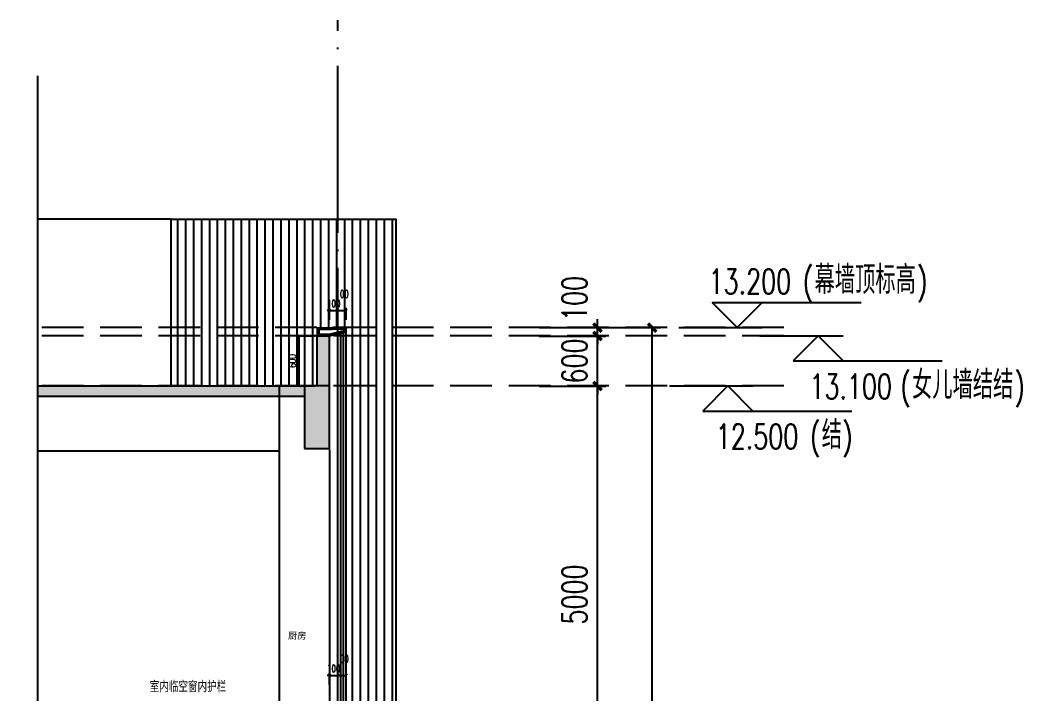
# Model space of a CAD drawing. Extents: x -1899985 to -450366, y 556196 to 2151267.
# Drawn here: x -1544216 to -1532200, y 577064 to 585146 of the extents above; entities that cross this region are included whole.
import ezdxf

# ---------------------------------------------------------------- set-up
doc = ezdxf.new("R2010")
doc.units = 0
doc.header["$LTSCALE"] = 1000
doc.header["$MEASUREMENT"] = 0
doc.linetypes.add('__DASH', pattern=[0.35, 0.25, -0.1])
doc.linetypes.add('DOTE', pattern=[2.42, 2, -0.2, 0.02, -0.2])
doc.layers.get('Defpoints').update_dxf_attribs({"color": 210})
for name, color, linetype in [('20立剖面图及门窗表$0$A-WINDOW', 140, 'Continuous'), ('A-AXIS-D', 1, 'Continuous'), ('A-AXIS-DOTE', 14, 'DOTE'), ('A-AXIS-DP', 126, 'Continuous'), ('A-HATCH-2', 251, 'Continuous'), ('A-LIN-V', 9, 'Continuous'), ('AS-COLN', 6, 'Continuous'), ('AXIS_TEXT', 7, 'Continuous'), ('COLUMN', 9, 'Continuous'), ('DIM_ELEV', 3, 'Continuous'), ('DIM_SYMB', 3, 'Continuous'), ('PUB_HATCH', 8, 'Continuous'), ('PUB_TEXT', 7, 'Continuous')]:
    doc.layers.add(name, color=color, linetype=linetype)
doc.styles.add('_TCH_DIM', font='SIMPLEX', dxfattribs={"bigfont": 'GBCBIG'})
doc.styles.add('_TCH_DIM_T3', font='SIMPLEX', dxfattribs={"width": 0.705882, "bigfont": 'GBCBIG'})
doc.styles.add('图框', font='')
doc.styles.get('图框').set_extended_font_data('SimSun')
doc.dimstyles.new('_TCH_ARCH&&100', dxfattribs={"dimtxt": 297.5, "dimasz": 100, "dimexe": 100, "dimexo": 100, "dimgap": 126.25, "dimtad": 1, "dimdec": 0, "dimzin": 0, "dimdsep": 46, "dimtxsty": '_TCH_DIM_T3', "dimblk": 'ARCHTICK', "dimcen": 0.09, "dimclrt": 7, "dimazin": 2, "dimtfac": 1, "dimtdec": 0, "dimtix": 1, "dimtmove": 2, "dimatfit": 3, "dimfxl": 0, "dimtolj": 1, "dimtzin": 0, "dimarcsym": 0})
doc.dimstyles.new('_TCH_ARCH&&30', dxfattribs={"dimtxt": 89.25, "dimasz": 30, "dimexe": 30, "dimexo": 30, "dimgap": 37.875, "dimtad": 1, "dimdec": 0, "dimzin": 0, "dimdsep": 46, "dimtxsty": '_TCH_DIM_T3', "dimblk": 'ARCHTICK', "dimcen": 0.09, "dimclrt": 7, "dimazin": 2, "dimtfac": 1, "dimtdec": 0, "dimtix": 1, "dimtmove": 2, "dimatfit": 3, "dimfxl": 0, "dimtolj": 1, "dimtzin": 0, "dimarcsym": 0})

# ---------------------------------------------------------------- blocks, each defined once
blk = doc.blocks.new('_ArchTick')
at = {"color": 0, "linetype": 'ByBlock', "const_width": 0.4}
blk.add_lwpolyline([(-0.5, -0.5), (0.5, 0.5)], dxfattribs=at)
blk = doc.blocks.new('*D310')
at = {"layer": 'A-AXIS-DP', "color": 0, "lineweight": -2}
for p, q in [((-1540504, 577287), (-1540534, 577287)), ((-1540504, 577173), (-1540504, 577317)), ((-1540504, 577287), (-1540404, 577287)), ((-1540404, 577173), (-1540404, 577317)), ((-1540404, 577287), (-1540374, 577287))]:
    blk.add_line(p, q, dxfattribs=at)
at = {"layer": 'Defpoints', "color": 0}
for p in [(-1540404, 577287), (-1540504, 577143), (-1540404, 577143)]:
    blk.add_point(p, dxfattribs=at)
at = {"layer": 'A-AXIS-DP', "color": 0, "lineweight": -2, "xscale": 30, "yscale": 30, "zscale": 30}
blk.add_blockref('_ArchTick', (-1540504, 577287), dxfattribs=at)
at = {"layer": 'A-AXIS-DP', "color": 0, "lineweight": -2, "xscale": 30, "yscale": 30, "zscale": 30, "rotation": 180}
blk.add_blockref('_ArchTick', (-1540404, 577287), dxfattribs=at)
at = {"layer": 'A-AXIS-DP', "color": 7, "insert": (-1540454, 577369), "char_height": 89.2, "attachment_point": 5, "style": '_TCH_DIM_T3'}
blk.add_mtext('\\A1;100', dxfattribs=at)
blk = doc.blocks.new('*D311')
at = {"layer": 'A-AXIS-DP', "color": 0, "lineweight": -2}
for p, q in [((-1540404, 577173), (-1540404, 577317)), ((-1540404, 577287), (-1540304, 577287)), ((-1540304, 577173), (-1540304, 577317))]:
    blk.add_line(p, q, dxfattribs=at)
at = {"layer": 'Defpoints', "color": 0}
for p in [(-1540304, 577287), (-1540404, 577143), (-1540304, 577143)]:
    blk.add_point(p, dxfattribs=at)
at = {"layer": 'A-AXIS-DP', "color": 0, "lineweight": -2, "xscale": 30, "yscale": 30, "zscale": 30, "rotation": 180}
blk.add_blockref('_ArchTick', (-1540404, 577287), dxfattribs=at)
at = {"layer": 'A-AXIS-DP', "color": 0, "lineweight": -2, "xscale": 30, "yscale": 30, "zscale": 30}
blk.add_blockref('_ArchTick', (-1540304, 577287), dxfattribs=at)
at = {"layer": 'A-AXIS-DP', "color": 7, "insert": (-1540354, 577485), "char_height": 89.2, "attachment_point": 5, "style": '_TCH_DIM_T3'}
blk.add_mtext('\\A1;100', dxfattribs=at)
blk = doc.blocks.new('*D319')
at = {"layer": 'A-AXIS-DP', "color": 0, "lineweight": -2}
for p, q in [((-1540680, 581357), (-1540899, 581357)), ((-1540869, 580757), (-1540869, 581357)), ((-1540680, 580757), (-1540899, 580757))]:
    blk.add_line(p, q, dxfattribs=at)
at = {"layer": 'Defpoints', "color": 0}
for p in [(-1540869, 581357), (-1540650, 581357), (-1540650, 580757)]:
    blk.add_point(p, dxfattribs=at)
at = {"layer": 'A-AXIS-DP', "color": 0, "lineweight": -2, "xscale": 30, "yscale": 30, "zscale": 30}
for p, rotation in [((-1540869, 581357), 90), ((-1540869, 580757), 270)]:
    blk.add_blockref('_ArchTick', p, dxfattribs=dict(at, rotation=rotation))
at = {"layer": 'A-AXIS-DP', "color": 7, "insert": (-1540951, 581057), "char_height": 89.2, "attachment_point": 5, "rotation": 90, "style": '_TCH_DIM_T3'}
blk.add_mtext('\\A1;600', dxfattribs=at)
blk = doc.blocks.new('*D323')
at = {"layer": 'A-AXIS-DP', "color": 0, "lineweight": -2}
for p, q in [((-1540504, 581663), (-1540534, 581663)), ((-1540504, 581549), (-1540504, 581693)), ((-1540504, 581663), (-1540404, 581663)), ((-1540404, 581549), (-1540404, 581693)), ((-1540404, 581663), (-1540374, 581663))]:
    blk.add_line(p, q, dxfattribs=at)
at = {"layer": 'Defpoints', "color": 0}
for p in [(-1540404, 581663), (-1540504, 581519), (-1540404, 581519)]:
    blk.add_point(p, dxfattribs=at)
at = {"layer": 'A-AXIS-DP', "color": 0, "lineweight": -2, "xscale": 30, "yscale": 30, "zscale": 30}
blk.add_blockref('_ArchTick', (-1540504, 581663), dxfattribs=at)
at = {"layer": 'A-AXIS-DP', "color": 0, "lineweight": -2, "xscale": 30, "yscale": 30, "zscale": 30, "rotation": 180}
blk.add_blockref('_ArchTick', (-1540404, 581663), dxfattribs=at)
at = {"layer": 'A-AXIS-DP', "color": 7, "insert": (-1540454, 581746), "char_height": 89.2, "attachment_point": 5, "style": '_TCH_DIM_T3'}
blk.add_mtext('\\A1;100', dxfattribs=at)
blk = doc.blocks.new('*D324')
at = {"layer": 'A-AXIS-DP', "color": 0, "lineweight": -2}
for p, q in [((-1540404, 581549), (-1540404, 581693)), ((-1540404, 581663), (-1540304, 581663)), ((-1540304, 581549), (-1540304, 581693))]:
    blk.add_line(p, q, dxfattribs=at)
at = {"layer": 'Defpoints', "color": 0}
for p in [(-1540304, 581663), (-1540404, 581519), (-1540304, 581519)]:
    blk.add_point(p, dxfattribs=at)
at = {"layer": 'A-AXIS-DP', "color": 0, "lineweight": -2, "xscale": 30, "yscale": 30, "zscale": 30, "rotation": 180}
blk.add_blockref('_ArchTick', (-1540404, 581663), dxfattribs=at)
at = {"layer": 'A-AXIS-DP', "color": 0, "lineweight": -2, "xscale": 30, "yscale": 30, "zscale": 30}
blk.add_blockref('_ArchTick', (-1540304, 581663), dxfattribs=at)
at = {"layer": 'A-AXIS-DP', "color": 7, "insert": (-1540354, 581861), "char_height": 89.2, "attachment_point": 5, "style": '_TCH_DIM_T3'}
blk.add_mtext('\\A1;100', dxfattribs=at)
blk = doc.blocks.new('*D325')
at = {"layer": 'A-AXIS-D', "color": 0, "lineweight": -2}
for p, q in [((-1537501, 581457), (-1536536, 581457)), ((-1536636, 567957), (-1536636, 581457)), ((-1537501, 567957), (-1536536, 567957))]:
    blk.add_line(p, q, dxfattribs=at)
at = {"layer": 'Defpoints', "color": 0}
for p in [(-1537601, 581457), (-1536636, 581457), (-1537601, 567957)]:
    blk.add_point(p, dxfattribs=at)
at = {"layer": 'A-AXIS-D', "color": 0, "lineweight": -2, "xscale": 100, "yscale": 100, "zscale": 100}
for p, rotation in [((-1536636, 581457), 90), ((-1536636, 567957), 270)]:
    blk.add_blockref('_ArchTick', p, dxfattribs=dict(at, rotation=rotation))
at = {"layer": 'A-AXIS-D', "color": 7, "insert": (-1536911, 574707), "char_height": 297.5, "attachment_point": 5, "rotation": 90, "style": '_TCH_DIM_T3'}
blk.add_mtext('\\A1;13500', dxfattribs=at)
blk = doc.blocks.new('*D329')
at = {"layer": 'A-AXIS-D', "color": 0, "lineweight": -2}
for p, q in [((-1537991, 580757), (-1537191, 580757)), ((-1537291, 575757), (-1537291, 580757)), ((-1537991, 575757), (-1537191, 575757))]:
    blk.add_line(p, q, dxfattribs=at)
at = {"layer": 'Defpoints', "color": 0}
for p in [(-1538091, 580757), (-1537291, 580757), (-1538091, 575757)]:
    blk.add_point(p, dxfattribs=at)
at = {"layer": 'A-AXIS-D', "color": 0, "lineweight": -2, "xscale": 100, "yscale": 100, "zscale": 100}
for p, rotation in [((-1537291, 580757), 90), ((-1537291, 575757), 270)]:
    blk.add_blockref('_ArchTick', p, dxfattribs=dict(at, rotation=rotation))
at = {"layer": 'A-AXIS-D', "color": 7, "insert": (-1537566, 578257), "char_height": 297.5, "attachment_point": 5, "rotation": 90, "style": '_TCH_DIM_T3'}
blk.add_mtext('\\A1;5000', dxfattribs=at)
blk = doc.blocks.new('*D330')
at = {"layer": 'A-AXIS-D', "color": 0, "lineweight": -2}
for p, q in [((-1537991, 581357), (-1537191, 581357)), ((-1537291, 581357), (-1537291, 581457)), ((-1537291, 580757), (-1537291, 581357)), ((-1537991, 580757), (-1537191, 580757)), ((-1537291, 580757), (-1537291, 580657))]:
    blk.add_line(p, q, dxfattribs=at)
at = {"layer": 'Defpoints', "color": 0}
for p in [(-1538091, 581357), (-1537291, 581357), (-1538091, 580757)]:
    blk.add_point(p, dxfattribs=at)
at = {"layer": 'A-AXIS-D', "color": 0, "lineweight": -2, "xscale": 100, "yscale": 100, "zscale": 100}
for p, rotation in [((-1537291, 581357), 270), ((-1537291, 580757), 90)]:
    blk.add_blockref('_ArchTick', p, dxfattribs=dict(at, rotation=rotation))
at = {"layer": 'A-AXIS-D', "color": 7, "insert": (-1537566, 581057), "char_height": 297.5, "attachment_point": 5, "rotation": 90, "style": '_TCH_DIM_T3'}
blk.add_mtext('\\A1;600', dxfattribs=at)
blk = doc.blocks.new('*D331')
at = {"layer": 'A-AXIS-D', "color": 0, "lineweight": -2}
for p, q in [((-1537291, 581457), (-1537291, 581557)), ((-1537991, 581457), (-1537191, 581457)), ((-1537991, 581357), (-1537191, 581357)), ((-1537291, 581357), (-1537291, 581457)), ((-1537291, 581357), (-1537291, 581257))]:
    blk.add_line(p, q, dxfattribs=at)
at = {"layer": 'Defpoints', "color": 0}
for p in [(-1538091, 581457), (-1538091, 581357), (-1537291, 581457)]:
    blk.add_point(p, dxfattribs=at)
at = {"layer": 'A-AXIS-D', "color": 0, "lineweight": -2, "xscale": 100, "yscale": 100, "zscale": 100}
for p, rotation in [((-1537291, 581457), 270), ((-1537291, 581357), 90)]:
    blk.add_blockref('_ArchTick', p, dxfattribs=dict(at, rotation=rotation))
at = {"layer": 'A-AXIS-D', "color": 7, "insert": (-1537566, 581807), "char_height": 297.5, "attachment_point": 5, "rotation": 90, "style": '_TCH_DIM_T3'}
blk.add_mtext('\\A1;100', dxfattribs=at)
blk = doc.blocks.new('_FZH')
blk.add_lwpolyline([(-0.5, -0.5), (0.5, -0.5), (0.5, 0.5), (-0.5, 0.5)], close=True)
at = {"layer": 'PUB_HATCH'}
blk.add_solid([(-0.5, -0.5), (0.5, -0.5), (-0.5, 0.5), (0.5, 0.5)], dxfattribs=at)

msp = doc.modelspace()

# ---------------------------------------------------------------- hatches: boundary and pattern name
at = {"layer": 'A-HATCH-2'}
h = msp.add_hatch(dxfattribs=at)
h.set_pattern_fill('ANSI31', color=256, scale=60, angle=45)
h.set_pattern_definition([(90, (-20799.52, 0), (-95.25, 0), [])])
h.paths.add_polyline_path([(-1542403.7, 580757.5), (-1542403.7, 582757.5), (-1539703.7, 582757.5), (-1539703.7, 567957.5), (-1540253.7, 567957.5), (-1540253.7, 568207.5), (-1540303.7, 568207.5), (-1540303.7, 581457.5), (-1540653.7, 581452.5), (-1540653.7, 581357.5), (-1540653.7, 580757.5)])
at = {"layer": 'PUB_HATCH'}
for points in [[(-1540653.7, 580757.5), (-1540503.7, 580757.5), (-1540503.7, 581357.5), (-1540653.7, 581357.5)], [(-1544006.3, 580637.5), (-1540803.7, 580637.5), (-1540803.7, 580757.5), (-1544006.3, 580757.5)]]:
    msp.add_hatch(color=256, dxfattribs=at).paths.add_polyline_path(points)

# ---------------------------------------------------------------- linework, layer by layer
at = {"layer": '20立剖面图及门窗表$0$A-WINDOW'}
for p, q in [((-1540403.7, 568307.5), (-1540403.7, 581382.5)), ((-1540370.7, 568307.5), (-1540370.7, 581390.7)), ((-1540336.7, 568307.5), (-1540336.7, 581399.2)), ((-1540303.7, 568307.5), (-1540303.7, 581407.5))]:
    msp.add_line(p, q, dxfattribs=at)
for points in [[(-1540653.7, 581357.5), (-1540503.7, 581357.5), (-1540303.7, 581407.5), (-1540303.7, 581457.5), (-1540653.7, 581452.5)], [(-1540633.7, 581377.5), (-1540505.4, 581377.5), (-1540323.7, 581424.4), (-1540323.7, 581437.5), (-1540633.7, 581432.5)]]:
    msp.add_lwpolyline(points, close=True, dxfattribs=at)
at = {"layer": 'A-AXIS-DOTE'}
msp.add_line((-1540403.7, 565656), (-1540403.7, 585146), dxfattribs=at)
at = {"layer": 'A-AXIS-DOTE', "linetype": '__DASH', "ltscale": 2}
for p, q in [((-1535056, 581457.5), (-1544006.3, 581457.5)), ((-1535056, 581357.5), (-1544006.3, 581357.5)), ((-1535056, 580757.5), (-1544006.3, 580757.5))]:
    msp.add_line(p, q, dxfattribs=at)
at = {"layer": 'A-HATCH-2'}
msp.add_line((-1542403.7, 582757.5), (-1544006.3, 582757.5), dxfattribs=at)
at = {"layer": 'A-LIN-V'}
for p, q in [((-1542403.7, 582757.5), (-1539703.7, 582757.5)), ((-1542403.7, 580757.5), (-1542403.7, 582757.5)), ((-1540503.7, 579992.5), (-1540503.7, 575757.5))]:
    msp.add_line(p, q, dxfattribs=at)
msp.add_lwpolyline([(-1541103.7, 579977.5), (-1544006.3, 579977.5)], dxfattribs=at)
at = {"layer": 'AS-COLN'}
for p, q in [((-1540653.7, 580757.5), (-1540653.7, 581357.5)), ((-1540653.7, 581357.5), (-1540503.7, 581357.5)), ((-1540503.7, 580757.5), (-1540503.7, 581357.5)), ((-1544006.3, 580757.5), (-1540803.7, 580757.5)), ((-1544006.3, 580757.5), (-1544006.3, 580637.5)), ((-1544006.3, 580637.5), (-1540803.7, 580637.5))]:
    msp.add_line(p, q, dxfattribs=at)
at = {"layer": 'COLUMN'}
for p, q in [((-1539703.7, 567957.5), (-1539703.7, 582757.5)), ((-1541103.7, 575757.5), (-1541103.7, 580757.5))]:
    msp.add_line(p, q, dxfattribs=at)
at = {"layer": 'DIM_ELEV'}
for p, q in [((-1535617, 581457.5), (-1535917, 581757.5)), ((-1535917, 581757.5), (-1534129, 581757.5)), ((-1535617, 581457.5), (-1535317, 581757.5)), ((-1536317, 581457.5), (-1535317, 581457.5)), ((-1535343.8, 581357.5), (-1534343.8, 581357.5)), ((-1534643.8, 581357.5), (-1534943.8, 581057.5)), ((-1534643.8, 581357.5), (-1534343.8, 581057.5)), ((-1534943.8, 581057.5), (-1533155.8, 581057.5)), ((-1536427, 580757.5), (-1535427, 580757.5)), ((-1535727, 580757.5), (-1536027, 580457.5)), ((-1535727, 580757.5), (-1535427, 580457.5)), ((-1536027, 580457.5), (-1534239, 580457.5))]:
    msp.add_line(p, q, dxfattribs=at)
at = {"layer": 'DIM_SYMB'}
msp.add_lwpolyline([(-1544006.3, 584475.8), (-1544006.3, 575640), (-1543796.3, 575563.6), (-1544216.3, 575489.5), (-1544006.3, 575415), (-1544006.3, 566579.2)], dxfattribs=at)

# ---------------------------------------------------------------- block references
at = {"layer": 'AS-COLN', "xscale": 300.0000000020955, "yscale": 749.9999963379232, "zscale": 749.9999963379232}
msp.add_blockref('_FZH', (-1540653.7, 580382.5), dxfattribs=at)

# ---------------------------------------------------------------- texts
at = {"layer": 'AXIS_TEXT', "style": '图框'}
msp.add_text('厨房', height=79.3, dxfattribs=at).set_placement((-1541002.4, 577724.8))
at = {"layer": 'PUB_TEXT', "style": '_TCH_DIM', "width": 0.705882}
for s, p in [('(', (-1534827.9, 581862.5)), (')', (-1533459.1, 581862.5)), ('13.200', (-1535957.9, 581862.5)), ('13.100', (-1534748.6, 580602.5)), ('(', (-1533658.6, 580602.5)), (')', (-1532289.9, 580602.5)), ('12.500', (-1535871.9, 580002.5)), ('(', (-1534741.9, 580002.5)), (')', (-1534356.2, 580002.5))]:
    msp.add_text(s, height=297.5, dxfattribs=at).set_placement(p)
at = {"layer": 'PUB_TEXT', "style": '_TCH_DIM'}
for s, height, p in [('幕墙顶标高', 337.59, (-1534687.9, 581862.5)), ('女儿墙结结', 337.59, (-1533518.6, 580602.5)), ('结', 337.6, (-1534601.9, 580002.5)), ('室内临空窗内护栏', 135.04, (-1542661.6, 577085.6))]:
    msp.add_text(s, height=height, dxfattribs=at).set_placement(p)

# ---------------------------------------------------------------- dimensions: what is measured, and where the dimension line sits
at = {"layer": 'A-AXIS-D'}
dim = msp.add_linear_dim(base=(-1537290.8, 581457.5), p1=(-1538090.8, 581357.5), p2=(-1538090.8, 581457.5), angle=90, dimstyle='_TCH_ARCH&&100', dxfattribs=at)
dim.commit()
dim.dimension.update_dxf_attribs({"geometry": '*D331', "text_midpoint": (-1537565.8, 581807.5), "dimtype": 129})
for p1, p2, distance, picture, middle in [((-1537601.3, 567957.5), (-1537601.3, 581457.5), -965.6, '*D325', (-1536910.7, 574707.5)), ((-1538090.8, 580757.5), (-1538090.8, 581357.5), -800, '*D330', (-1537565.8, 581057.5)), ((-1538090.8, 575757.5), (-1538090.8, 580757.5), -800, '*D329', (-1537565.8, 578257.5))]:
    dim = msp.add_aligned_dim(p1=p1, p2=p2, distance=distance, dimstyle='_TCH_ARCH&&100', dxfattribs=at)
    dim.commit()
    dim.dimension.update_dxf_attribs({"geometry": picture, "text_midpoint": middle})
at = {"layer": 'A-AXIS-DP'}
for base, p1, p2, picture, middle in [((-1540303.7, 581663.1), (-1540403.7, 581518.8), (-1540303.7, 581518.8), '*D324', (-1540353.7, 581860.8)), ((-1540303.7, 577286.8), (-1540403.7, 577142.6), (-1540303.7, 577142.6), '*D311', (-1540353.7, 577484.6))]:
    dim = msp.add_linear_dim(base=base, p1=p1, p2=p2, angle=0, dimstyle='_TCH_ARCH&&30', dxfattribs=at)
    dim.commit()
    dim.dimension.update_dxf_attribs({"geometry": picture, "text_midpoint": middle, "dimtype": 129})
for p1, p2, distance, picture, middle in [((-1540503.7, 581518.8), (-1540403.7, 581518.8), 144.2, '*D323', (-1540453.7, 581745.6)), ((-1540649.7, 580757.5), (-1540649.7, 581357.5), 218.9, '*D319', (-1540951.1, 581057.5)), ((-1540503.7, 577142.6), (-1540403.7, 577142.6), 144.2, '*D310', (-1540453.7, 577369.3))]:
    dim = msp.add_aligned_dim(p1=p1, p2=p2, distance=distance, dimstyle='_TCH_ARCH&&30', dxfattribs=at)
    dim.commit()
    dim.dimension.update_dxf_attribs({"geometry": picture, "text_midpoint": middle})

doc.saveas('drawing.dxf')
